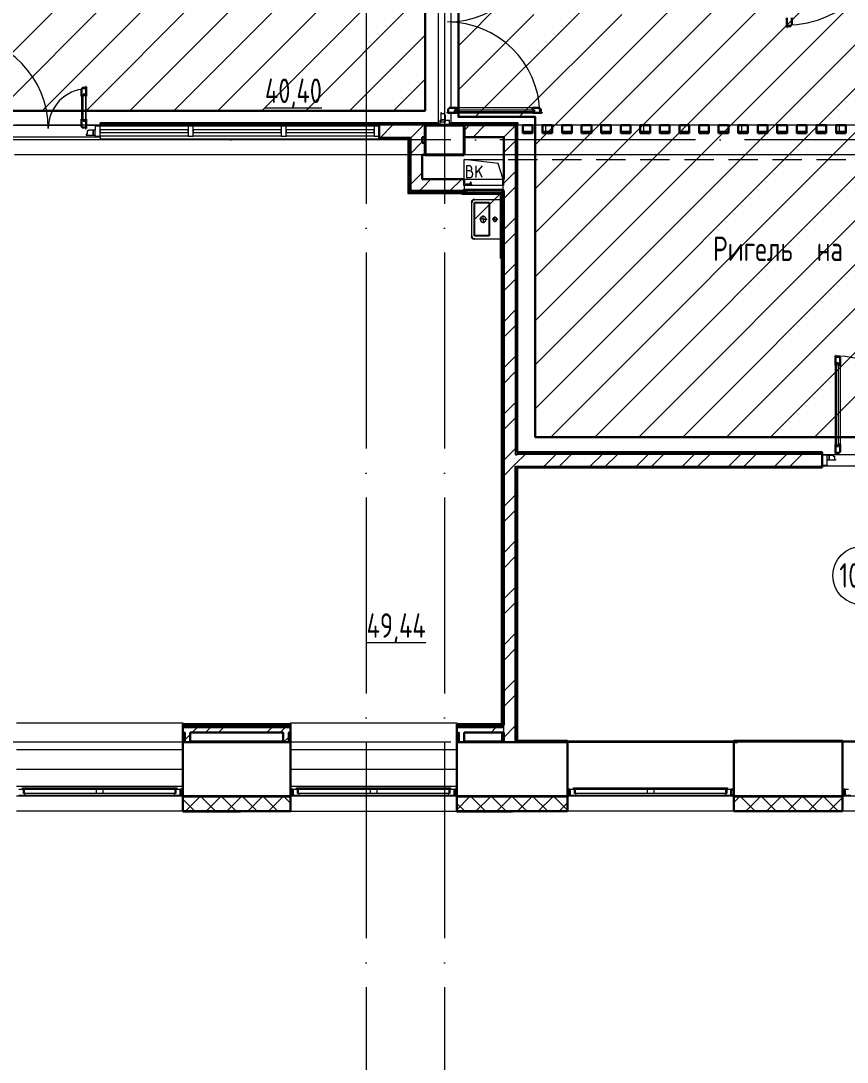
# Model space of a CAD drawing. Header units: millimetres. Extents: x -259809 to 472825, y -397243 to 31861.
# Drawn here: x -44987 to -36542, y -376099 to -365465 of the extents above; entities that cross this region are included whole.
import ezdxf

# ---------------------------------------------------------------- set-up
doc = ezdxf.new("R2010")
doc.units = ezdxf.units.MM
for name, pattern in [('ADSK_Линия сетки', [25, 20, -2.5, 0, -2.5]), ('ADSK_Сверху', [450, 300, -150]), ('ADSK_Штриховая_ш3 п1_5', [4.5, 3, -1.5])]:
    doc.linetypes.add(name, pattern=pattern)
for name, color, linetype, lineweight in [('_ Окна', 252, 'Continuous', 30), ('Аннотация', 252, 'Continuous', 18), ('Витраж', 252, 'Continuous', 9), ('Двери', 252, 'Continuous', 9), ('Линии', 7, 'Continuous', 9), ('лс', 5, 'Continuous', 30), ('Марки помещений', 252, 'Continuous', 20), ('Несущие колонны', 252, 'Continuous', 18), ('Оборудование', 8, 'Continuous', 18), ('Ограждение', 252, 'Continuous', 9), ('Окна', 252, 'Continuous', 9), ('Оси', 252, 'Continuous', 9), ('Панели витража', 252, 'Continuous', 9), ('Перекрытие', 252, 'Continuous', 18), ('Стены внутренние', 252, 'Continuous', 18), ('Стены наружные', 252, 'Continuous', 18), ('Стены штриховка', 7, 'Continuous', 9)]:
    doc.layers.add(name, color=color, linetype=linetype, lineweight=lineweight)
doc.layers.add('Двери открывание', color=7, linetype='Continuous', lineweight=9, true_color=0xc0c0c0)
doc.layers.add('Узлы', color=252, linetype='Continuous')
doc.styles.add('GOST Common_3', font='', dxfattribs={"height": 3.5})
doc.styles.get('GOST Common_3').set_extended_font_data('GOST 2.304 type A')
pattern_1 = [(0, (-32119.8, 94.4), (0, 600), []), (90, (-32119.8, 94.4), (-600, 4e-14), [])]
pattern_2 = [(45, (7e-12, 55557.13), (-224.5064, 224.5064), [])]

# ---------------------------------------------------------------- blocks, each defined once
blk = doc.blocks.new('1 этаж')
at = {"layer": 'Ограждение', "true_color": 0x636466}
h = blk.add_hatch(dxfattribs=at)
h.set_pattern_fill('FP_25', color=251, style=0, pattern_type=2)
h.set_pattern_definition(pattern_1)
h.paths.add_polyline_path([(-40733, -13830), (-40733, -13820), (-44176, -13820), (-44176, -13825), (-40738, -13825), (-40738, -13830)])
h = blk.add_hatch(dxfattribs=at)
h.set_pattern_fill('FP_26', color=251, style=0, pattern_type=2)
h.set_pattern_definition(pattern_1)
h.paths.add_polyline_path([(-40593, -13830), (-40573, -13830), (-40573, -13825), (-39916, -13825), (-39916, -13830), (-39906, -13830), (-39906, -13820), (-40593, -13820)])
h = blk.add_hatch(dxfattribs=at)
h.set_pattern_fill('FP_25', color=251, style=0, pattern_type=2)
h.set_pattern_definition(pattern_1)
h.paths.add_polyline_path([(-39500, -17185), (-36796, -17185), (-36796, -17180), (-39916, -17180), (-39916, -17185), (-39911, -17185)])
at = {"color": 251, "lineweight": 18, "true_color": 0x636466}
for p, q in [((-40109, -14236), (-40456, -14195)), ((-40456, -14395), (-40456, -14195)), ((-40456, -14195), (-40056, -14195)), ((-40056, -14395), (-40109, -14236)), ((-40056, -14195), (-40056, -14395)), ((-40403, -14258), (-40433, -14258)), ((-40433, -14258), (-40433, -14378)), ((-40399, -14311), (-40433, -14311)), ((-40379, -14291), (-40379, -14281)), ((-40369, -14351), (-40369, -14341)), ((-40273, -14258), (-40333, -14330)), ((-40333, -14378), (-40333, -14258)), ((-40273, -14378), (-40309, -14301)), ((-40433, -14378), (-40396, -14378))]:
    blk.add_line(p, q, dxfattribs=at)
for centre, radius, start, end in [((-40403, -14281), 23.3, 0, 90), ((-40399, -14291), 20, 270, 0), ((-40399, -14341), 30, 0, 90), ((-40396, -14351), 26.7, 270, 0)]:
    blk.add_arc(centre, radius, start, end, dxfattribs=at)
at = {"layer": '_ Окна', "color": 251, "lineweight": 18, "true_color": 0x636466}
for p, q in [((-44968, -20627), (-45006, -20627)), ((-44960, -20668), (-44960, -20627)), ((-43402, -20627), (-43402, -20668)), ((-43356, -20627), (-43394, -20627)), ((-43356, -20685), (-43356, -20627)), ((-42168, -20627), (-42206, -20627)), ((-42206, -20627), (-42206, -20685)), ((-42160, -20668), (-42160, -20627)), ((-40602, -20627), (-40602, -20668)), ((-40556, -20627), (-40594, -20627)), ((-40556, -20685), (-40556, -20627)), ((-39338, -20627), (-39376, -20627)), ((-39376, -20627), (-39376, -20685)), ((-39330, -20668), (-39330, -20627)), ((-37772, -20627), (-37772, -20668)), ((-37726, -20627), (-37764, -20627)), ((-37726, -20685), (-37726, -20627)), ((-36528, -20627), (-36566, -20627)), ((-36566, -20627), (-36566, -20685)), ((-45006, -20685), (-44946, -20685)), ((-44948, -20668), (-44960, -20668)), ((-44946, -20685), (-44942, -20668)), ((-43420, -20668), (-43415, -20685)), ((-43415, -20685), (-43356, -20685)), ((-43402, -20668), (-43414, -20668)), ((-42206, -20685), (-42146, -20685)), ((-42148, -20668), (-42160, -20668)), ((-42146, -20685), (-42142, -20668)), ((-40620, -20668), (-40615, -20685)), ((-40615, -20685), (-40556, -20685)), ((-40602, -20668), (-40614, -20668)), ((-39376, -20685), (-39316, -20685)), ((-39318, -20668), (-39330, -20668)), ((-39316, -20685), (-39312, -20668)), ((-37790, -20668), (-37785, -20685)), ((-37785, -20685), (-37726, -20685)), ((-37772, -20668), (-37784, -20668)), ((-36566, -20685), (-36506, -20685))]:
    blk.add_line(p, q, dxfattribs=at)
at = {"layer": '_ Окна', "color": 251, "true_color": 0x636466}
for p, q in [((-43331, -20627), (-43356, -20627)), ((-43356, -20627), (-43356, -20685)), ((-42206, -20627), (-42231, -20627)), ((-42206, -20685), (-42206, -20627)), ((-40531, -20627), (-40556, -20627)), ((-40556, -20627), (-40556, -20685)), ((-39376, -20627), (-39401, -20627)), ((-39376, -20685), (-39376, -20627)), ((-37701, -20627), (-37726, -20627)), ((-37726, -20627), (-37726, -20685)), ((-36566, -20627), (-36591, -20627)), ((-36566, -20685), (-36566, -20627)), ((-43356, -20685), (-43331, -20685)), ((-42231, -20685), (-42206, -20685)), ((-40556, -20685), (-40531, -20685)), ((-39401, -20685), (-39376, -20685)), ((-37726, -20685), (-37701, -20685)), ((-36591, -20685), (-36566, -20685))]:
    blk.add_line(p, q, dxfattribs=at)
at = {"layer": 'Витраж', "color": 251, "lineweight": 18, "true_color": 0x636466, "extrusion": (0, 0, -1)}
for p, q in [((-40706, -13795), (-40706, -13845)), ((-40696, -13795), (-40706, -13795)), ((-40606, -13795), (-40646, -13795)), ((-40606, -13845), (-40606, -13795)), ((-44176, -13855), (-44226, -13855)), ((-44226, -13855), (-44226, -13895)), ((-44176, -13955), (-44176, -13855)), ((-43226, -13855), (-43276, -13855)), ((-43276, -13855), (-43276, -13955)), ((-43226, -13955), (-43226, -13855)), ((-42276, -13855), (-42326, -13855)), ((-42326, -13855), (-42326, -13955)), ((-42276, -13955), (-42276, -13855)), ((-41326, -13855), (-41376, -13855)), ((-41376, -13855), (-41376, -13955)), ((-41326, -13955), (-41326, -13855)), ((-40706, -13845), (-40606, -13845)), ((-44226, -13945), (-44226, -13955)), ((-44226, -13955), (-44176, -13955)), ((-43276, -13955), (-43226, -13955)), ((-42326, -13955), (-42276, -13955)), ((-41376, -13955), (-41326, -13955)), ((-36746, -17215), (-36796, -17215)), ((-36796, -17215), (-36796, -17315)), ((-36796, -17315), (-36746, -17315)), ((-36746, -17315), (-36746, -17265))]:
    blk.add_line(p, q, dxfattribs=at)
at = {"layer": 'Витраж', "color": 251, "true_color": 0x636466}
for p, q in [((-43276, -13855), (-44176, -13855)), ((-42326, -13855), (-43226, -13855)), ((-41376, -13855), (-42276, -13855)), ((-43276, -13955), (-44176, -13955)), ((-42326, -13955), (-43226, -13955)), ((-41376, -13955), (-42276, -13955))]:
    blk.add_line(p, q, dxfattribs=at)
at = {"layer": 'Двери', "color": 251, "lineweight": 30, "true_color": 0x636466}
for p, q in [((-37159, -12748), (-37159, -12842)), ((-37109, -12824), (-37109, -12748)), ((-37159, -12842), (-37151, -12842)), ((-37151, -12842), (-37151, -12833)), ((-37151, -12833), (-37117, -12833)), ((-37117, -12833), (-37117, -12824)), ((-37117, -12824), (-37109, -12824)), ((-44360, -13471), (-44368, -13471)), ((-44368, -13471), (-44368, -13547)), ((-44326, -13462), (-44360, -13462)), ((-44360, -13462), (-44360, -13471)), ((-44318, -13453), (-44326, -13453)), ((-44326, -13453), (-44326, -13462)), ((-44318, -13547), (-44318, -13453)), ((-44368, -13547), (-44348, -13547)), ((-44348, -13547), (-44348, -13529)), ((-44348, -13529), (-44327, -13529)), ((-44327, -13529), (-44327, -13547)), ((-44327, -13547), (-44318, -13547)), ((-40619, -13710), (-40628, -13710)), ((-40628, -13710), (-40628, -13718)), ((-40619, -13676), (-40619, -13710)), ((-40610, -13676), (-40619, -13676)), ((-40534, -13668), (-40610, -13668)), ((-40610, -13668), (-40610, -13676)), ((-40534, -13688), (-40552, -13688)), ((-40552, -13688), (-40552, -13709)), ((-40552, -13709), (-40534, -13709)), ((-40534, -13668), (-40534, -13688)), ((-40534, -13709), (-40534, -13718)), ((-39682, -13668), (-39758, -13668)), ((-39758, -13668), (-39758, -13688)), ((-39758, -13688), (-39740, -13688)), ((-39758, -13709), (-39758, -13718)), ((-39740, -13709), (-39758, -13709)), ((-39740, -13688), (-39740, -13709)), ((-39682, -13676), (-39682, -13668)), ((-39673, -13676), (-39682, -13676)), ((-39673, -13710), (-39673, -13676)), ((-39664, -13710), (-39673, -13710)), ((-39664, -13718), (-39664, -13710)), ((-44368, -13783), (-44368, -13859)), ((-44368, -13783), (-44348, -13783)), ((-44348, -13783), (-44348, -13801)), ((-44348, -13801), (-44327, -13801)), ((-44327, -13783), (-44318, -13783)), ((-44327, -13801), (-44327, -13783)), ((-44318, -13877), (-44318, -13783)), ((-40628, -13718), (-40534, -13718)), ((-39758, -13718), (-39664, -13718)), ((-44368, -13859), (-44360, -13859)), ((-44360, -13859), (-44360, -13868)), ((-44360, -13868), (-44326, -13868)), ((-44326, -13868), (-44326, -13877)), ((-44326, -13877), (-44318, -13877)), ((-36662, -16199), (-36654, -16199)), ((-36662, -16293), (-36662, -16199)), ((-36654, -16199), (-36654, -16208)), ((-36654, -16208), (-36620, -16208)), ((-36620, -16208), (-36620, -16217)), ((-36620, -16217), (-36612, -16217)), ((-36612, -16217), (-36612, -16293)), ((-36653, -16293), (-36662, -16293)), ((-36653, -16275), (-36653, -16293)), ((-36629, -16275), (-36653, -16275)), ((-36629, -16293), (-36629, -16275)), ((-36612, -16293), (-36629, -16293)), ((-36662, -17197), (-36662, -17103)), ((-36653, -17103), (-36662, -17103)), ((-36653, -17121), (-36653, -17103)), ((-36629, -17103), (-36629, -17121)), ((-36612, -17103), (-36629, -17103)), ((-36612, -17103), (-36612, -17179)), ((-36654, -17197), (-36662, -17197)), ((-36654, -17188), (-36654, -17197)), ((-36620, -17188), (-36654, -17188)), ((-36629, -17121), (-36653, -17121)), ((-36620, -17179), (-36620, -17188)), ((-36612, -17179), (-36620, -17179))]:
    blk.add_line(p, q, dxfattribs=at)
at = {"layer": 'Двери', "color": 251, "true_color": 0x636466}
for p, q in [((-44368, -13547), (-44368, -13783)), ((-44348, -13801), (-44348, -13529)), ((-44348, -13529), (-44327, -13529)), ((-44327, -13529), (-44327, -13801)), ((-44318, -13783), (-44318, -13547)), ((-40552, -13688), (-39740, -13688)), ((-40552, -13709), (-40552, -13688)), ((-39740, -13709), (-40552, -13709)), ((-39758, -13668), (-40534, -13668)), ((-39740, -13688), (-39740, -13709)), ((-44327, -13801), (-44348, -13801)), ((-40688, -13718), (-40696, -13718)), ((-40696, -13718), (-40696, -13790)), ((-40646, -13790), (-40696, -13790)), ((-40696, -13790), (-40696, -13810)), ((-40696, -13790), (-40646, -13790)), ((-40696, -13810), (-40646, -13810)), ((-40688, -13727), (-40688, -13718)), ((-40654, -13727), (-40688, -13727)), ((-40654, -13741), (-40654, -13727)), ((-40646, -13741), (-40654, -13741)), ((-40646, -13790), (-40646, -13741)), ((-40646, -13810), (-40646, -13790)), ((-40534, -13718), (-39758, -13718)), ((-44295, -13903), (-44309, -13903)), ((-44309, -13903), (-44309, -13937)), ((-44295, -13895), (-44295, -13903)), ((-44246, -13895), (-44295, -13895)), ((-44226, -13895), (-44246, -13895)), ((-44246, -13895), (-44246, -13945)), ((-44246, -13945), (-44246, -13895)), ((-44226, -13945), (-44226, -13895)), ((-44309, -13937), (-44318, -13937)), ((-44318, -13937), (-44318, -13945)), ((-44318, -13945), (-44246, -13945)), ((-44246, -13945), (-44226, -13945)), ((-36662, -17103), (-36662, -16293)), ((-36653, -16275), (-36653, -17121)), ((-36629, -16275), (-36653, -16275)), ((-36629, -17121), (-36629, -16275)), ((-36612, -16293), (-36612, -17103)), ((-36746, -17215), (-36726, -17215)), ((-36746, -17265), (-36746, -17215)), ((-36726, -17215), (-36726, -17265)), ((-36726, -17215), (-36685, -17215)), ((-36726, -17265), (-36726, -17215)), ((-36685, -17215), (-36685, -17223)), ((-36685, -17223), (-36671, -17223)), ((-36671, -17223), (-36671, -17257)), ((-36653, -17121), (-36629, -17121)), ((-36726, -17265), (-36746, -17265)), ((-36662, -17265), (-36726, -17265)), ((-36671, -17257), (-36662, -17257)), ((-36662, -17257), (-36662, -17265))]:
    blk.add_line(p, q, dxfattribs=at)
at = {"layer": 'Двери открывание', "color": 251, "true_color": 0x636466}
for centre, radius, start, end in [((-37177, -11758), 1066, 270.9675, 0), ((-40628, -11844), 946, 270, 358.9097), ((-40628, -13736), 946, 1.0903, 90), ((-45652, -13877), 946, 0, 88.9097), ((-44300, -13877), 406, 92.541, 180), ((-36680, -17197), 998, 0, 88.9666)]:
    blk.add_arc(centre, radius, start, end, dxfattribs=at)
at = {"layer": 'Линии', "color": 251, "linetype": 'ADSK_Сверху', "ltscale": 100, "true_color": 0x636466}
for p, q in [((-15051, -13845), (-48261, -13845)), ((-15051, -14145), (-48261, -14145))]:
    blk.add_line(p, q, dxfattribs=at)
at = {"layer": 'Линии', "color": 251, "linetype": 'ADSK_Штриховая_ш3 п1_5', "ltscale": 100, "true_color": 0x636466}
blk.add_line((-40456, -14195), (-27896, -14195), dxfattribs=at)
at = {"layer": 'Марки помещений', "color": 251, "true_color": 0x636466}
blk.add_circle((-36387, -18443), 300, dxfattribs=at)
at = {"layer": 'Несущие колонны', "color": 251, "lineweight": 40, "true_color": 0x636466}
for p, q in [((-40856, -13845), (-40456, -13845)), ((-40856, -14145), (-40856, -13845)), ((-40456, -13845), (-40856, -13845)), ((-40456, -13845), (-40456, -14145)), ((-40856, -13965), (-40856, -14145)), ((-40456, -14145), (-40456, -13965)), ((-40456, -14145), (-40856, -14145)), ((-40856, -14145), (-40456, -14145))]:
    blk.add_line(p, q, dxfattribs=at)
at = {"layer": 'Несущие колонны', "color": 251, "true_color": 0x636466}
for p, q in [((-40856, -13845), (-40856, -13965)), ((-40456, -13965), (-40456, -13845))]:
    blk.add_line(p, q, dxfattribs=at)
at = {"layer": 'Оборудование', "color": 251, "true_color": 0x636466}
for p, q in [((-40456, -14460), (-40456, -14497)), ((-40056, -14460), (-40456, -14460)), ((-40440, -14445), (-40440, -14450)), ((-40394, -14445), (-40440, -14445)), ((-40440, -14450), (-40394, -14450)), ((-40399, -14444), (-40399, -14460)), ((-40380, -14444), (-40399, -14444)), ((-40395, -14442), (-40397, -14444)), ((-40395, -14425), (-40395, -14442)), ((-40383, -14425), (-40395, -14425)), ((-40383, -14442), (-40395, -14442)), ((-40376, -14445), (-40384, -14445)), ((-40384, -14450), (-40376, -14450)), ((-40383, -14442), (-40383, -14425)), ((-40381, -14444), (-40383, -14442)), ((-40380, -14460), (-40380, -14444)), ((-40376, -14450), (-40376, -14445)), ((-40056, -14497), (-40056, -14460)), ((-40455, -14498), (-40057, -14498)), ((-40449, -14498), (-40449, -14507)), ((-40448, -14508), (-40064, -14508)), ((-40437, -14510), (-40437, -14515)), ((-40437, -14515), (-40075, -14515)), ((-40428, -14515), (-40428, -14517)), ((-40428, -14517), (-40424, -14517)), ((-40363, -14517), (-40424, -14517)), ((-40363, -14517), (-40359, -14517)), ((-40359, -14517), (-40359, -14515)), ((-40056, -14515), (-40339, -14798)), ((-40075, -14515), (-40075, -14510)), ((-40063, -14507), (-40063, -14498))]:
    blk.add_line(p, q, dxfattribs=at)
for points, knots in [([(-40456, -14497), (-40456, -14497), (-40456, -14497), (-40456, -14497), (-40456, -14497), (-40455, -14497), (-40455, -14498), (-40455, -14498), (-40455, -14498), (-40455, -14498)], [0, 0, 0, 0, 0.166667, 0.333333, 0.458333, 0.583333, 0.708333, 0.833333, 1, 1, 1, 1]), ([(-40449, -14507), (-40449, -14507), (-40449, -14508), (-40449, -14508), (-40449, -14508), (-40448, -14508), (-40448, -14508), (-40448, -14508), (-40448, -14508), (-40448, -14508), (-40448, -14508)], [0, 0, 0, 0, 0.166667, 0.333333, 0.458333, 0.583333, 0.666667, 0.75, 0.833333, 1, 1, 1, 1]), ([(-40438, -14508), (-40438, -14508), (-40438, -14508), (-40438, -14508), (-40438, -14509), (-40437, -14509), (-40437, -14509), (-40437, -14509), (-40437, -14509), (-40437, -14509), (-40437, -14510), (-40437, -14510), (-40437, -14510)], [0, 0, 0, 0, 0.166667, 0.25, 0.333333, 0.416667, 0.5, 0.583333, 0.666667, 0.75, 0.833333, 1, 1, 1, 1]), ([(-40075, -14510), (-40075, -14510), (-40075, -14510), (-40075, -14509), (-40075, -14509), (-40074, -14509), (-40074, -14509), (-40074, -14509), (-40074, -14509), (-40074, -14508), (-40074, -14508), (-40073, -14508), (-40073, -14508)], [-1, -1, -1, -1, -0.833333, -0.75, -0.666667, -0.583333, -0.5, -0.416667, -0.333333, -0.25, -0.166667, 0, 0, 0, 0]), ([(-40064, -14508), (-40064, -14508), (-40064, -14508), (-40063, -14508), (-40063, -14508), (-40063, -14508), (-40063, -14508), (-40063, -14508), (-40063, -14508), (-40063, -14507), (-40063, -14507)], [-1, -1, -1, -1, -0.833333, -0.75, -0.666667, -0.583333, -0.458333, -0.333333, -0.166667, 0, 0, 0, 0]), ([(-40057, -14498), (-40057, -14498), (-40057, -14498), (-40056, -14498), (-40056, -14497), (-40056, -14497), (-40056, -14497), (-40056, -14497), (-40056, -14497), (-40056, -14497)], [-1, -1, -1, -1, -0.833333, -0.75, -0.583333, -0.458333, -0.333333, -0.166667, 0, 0, 0, 0])]:
    blk.add_open_spline(points, degree=3, knots=knots, dxfattribs=at)
at = {"layer": 'Ограждение', "color": 251, "true_color": 0x636466}
for p, q in [((-44176, -13825), (-44176, -13820)), ((-40733, -13820), (-44176, -13820)), ((-40733, -13820), (-40733, -13830)), ((-40593, -13830), (-40593, -13820)), ((-39906, -13820), (-40593, -13820)), ((-39906, -13820), (-39906, -13830)), ((-39916, -13830), (-39906, -13830)), ((-44176, -13990), (-44176, -13985)), ((-44176, -13990), (-41031, -13990)), ((-41031, -13990), (-41026, -13985)), ((-41031, -13990), (-41031, -14540)), ((-41031, -14540), (-41026, -14535)), ((-41031, -14540), (-40481, -14540)), ((-40076, -15480), (-40071, -15480)), ((-40076, -15480), (-40076, -19960)), ((-36796, -17180), (-39916, -17180)), ((-36796, -17180), (-36796, -17185)), ((-39916, -17615), (-39906, -17625)), ((-39906, -20130), (-39906, -17625)), ((-45031, -19945), (-43331, -19945)), ((-43331, -19945), (-43331, -19960)), ((-42231, -19960), (-42231, -19945)), ((-42231, -19945), (-40531, -19945)), ((-40531, -19945), (-40531, -19960)), ((-40076, -20045), (-40076, -20130)), ((-40066, -20130), (-40066, -20045)), ((-45031, -20220), (-43331, -20220)), ((-42231, -20220), (-40531, -20220)), ((-45031, -20420), (-43331, -20420)), ((-42231, -20420), (-40531, -20420)), ((-45031, -20595), (-43331, -20595)), ((-42231, -20595), (-40531, -20595))]:
    blk.add_line(p, q, dxfattribs=at)
at = {"layer": 'Окна', "color": 251, "true_color": 0x636466}
for p, q in [((-44968, -20610), (-44196, -20610)), ((-44968, -20627), (-44968, -20610)), ((-44196, -20627), (-44968, -20627)), ((-44948, -20668), (-44948, -20627)), ((-44216, -20627), (-44216, -20668)), ((-44196, -20610), (-44166, -20610)), ((-44196, -20610), (-44196, -20627)), ((-44166, -20627), (-44196, -20627)), ((-44166, -20610), (-43394, -20610)), ((-44166, -20627), (-44166, -20610)), ((-43394, -20627), (-44166, -20627)), ((-44146, -20668), (-44146, -20627)), ((-43414, -20627), (-43414, -20668)), ((-43394, -20610), (-43394, -20627)), ((-42168, -20610), (-41396, -20610)), ((-42168, -20627), (-42168, -20610)), ((-41396, -20627), (-42168, -20627)), ((-42148, -20668), (-42148, -20627)), ((-41416, -20627), (-41416, -20668)), ((-41396, -20610), (-41366, -20610)), ((-41396, -20610), (-41396, -20627)), ((-41366, -20627), (-41396, -20627)), ((-41366, -20610), (-40594, -20610)), ((-41366, -20627), (-41366, -20610)), ((-40594, -20627), (-41366, -20627)), ((-41346, -20668), (-41346, -20627)), ((-40614, -20627), (-40614, -20668)), ((-40594, -20610), (-40594, -20627)), ((-39338, -20610), (-38566, -20610)), ((-39338, -20627), (-39338, -20610)), ((-38566, -20627), (-39338, -20627)), ((-39318, -20668), (-39318, -20627)), ((-38586, -20627), (-38586, -20668)), ((-38566, -20610), (-38536, -20610)), ((-38566, -20610), (-38566, -20627)), ((-38536, -20627), (-38566, -20627)), ((-38536, -20610), (-37764, -20610)), ((-38536, -20627), (-38536, -20610)), ((-37764, -20627), (-38536, -20627)), ((-38516, -20668), (-38516, -20627)), ((-37784, -20627), (-37784, -20668)), ((-37764, -20610), (-37764, -20627)), ((-44216, -20668), (-44948, -20668)), ((-44946, -20685), (-43415, -20685)), ((-44146, -20668), (-44216, -20668)), ((-43414, -20668), (-44146, -20668)), ((-41416, -20668), (-42148, -20668)), ((-42146, -20685), (-40615, -20685)), ((-41346, -20668), (-41416, -20668)), ((-40614, -20668), (-41346, -20668)), ((-38586, -20668), (-39318, -20668)), ((-39316, -20685), (-37785, -20685)), ((-38516, -20668), (-38586, -20668)), ((-37784, -20668), (-38516, -20668))]:
    blk.add_line(p, q, dxfattribs=at)
at = {"layer": 'Оси', "color": 251, "linetype": 'ADSK_Линия сетки', "ltscale": 100, "true_color": 0x636466}
for p, q in [((-41456, -2645), (-41456, -33771)), ((-40656, -2645), (-40656, -33771)), ((4411, -13995), (-72528, -13995)), ((4411, -20145), (-72528, -20145))]:
    blk.add_line(p, q, dxfattribs=at)
at = {"layer": 'Панели витража', "color": 251, "lineweight": 18, "true_color": 0x636466}
for p, q in [((-43276, -13893), (-44176, -13893)), ((-44176, -13893), (-44176, -13918)), ((-44176, -13918), (-43276, -13918)), ((-43276, -13918), (-43276, -13893)), ((-42326, -13893), (-43226, -13893)), ((-43226, -13893), (-43226, -13918)), ((-43226, -13918), (-42326, -13918)), ((-42326, -13918), (-42326, -13893)), ((-41376, -13893), (-42276, -13893)), ((-42276, -13893), (-42276, -13918)), ((-42276, -13918), (-41376, -13918)), ((-41376, -13918), (-41376, -13893))]:
    blk.add_line(p, q, dxfattribs=at)
at = {"layer": 'Перекрытие', "color": 251, "ltscale": 100, "true_color": 0x636466}
for p, q in [((-40718, -13845), (-40718, -11765)), ((-45584, -13845), (-44368, -13845)), ((-44318, -13845), (-44176, -13845)), ((-39856, -13845), (-39916, -13845)), ((-39656, -13845), (-39756, -13845)), ((-39456, -13845), (-39556, -13845)), ((-39256, -13845), (-39356, -13845)), ((-39056, -13845), (-39156, -13845)), ((-38856, -13845), (-38956, -13845)), ((-38656, -13845), (-38756, -13845)), ((-38456, -13845), (-38556, -13845)), ((-38256, -13845), (-38356, -13845)), ((-38056, -13845), (-38156, -13845)), ((-37856, -13845), (-37956, -13845)), ((-37656, -13845), (-37756, -13845)), ((-37456, -13845), (-37556, -13845)), ((-37256, -13845), (-37356, -13845)), ((-37056, -13845), (-37156, -13845)), ((-36856, -13845), (-36956, -13845)), ((-36656, -13845), (-36756, -13845)), ((-36456, -13845), (-36556, -13845)), ((-40456, -14395), (-40456, -14195)), ((-40456, -14195), (-40056, -14195)), ((-40056, -14195), (-40056, -14395))]:
    blk.add_line(p, q, dxfattribs=at)
at = {"layer": 'Стены внутренние', "color": 251, "lineweight": 30, "true_color": 0x636466}
for p, q in [((-39756, -13845), (-39856, -13845)), ((-39856, -13845), (-39856, -13925)), ((-39856, -13925), (-39756, -13925)), ((-39756, -13925), (-39756, -13845)), ((-39556, -13845), (-39656, -13845)), ((-39656, -13845), (-39656, -13925)), ((-39656, -13925), (-39556, -13925)), ((-39556, -13925), (-39556, -13845)), ((-39356, -13845), (-39456, -13845)), ((-39456, -13845), (-39456, -13925)), ((-39456, -13925), (-39356, -13925)), ((-39356, -13925), (-39356, -13845)), ((-39156, -13845), (-39256, -13845)), ((-39256, -13845), (-39256, -13925)), ((-39256, -13925), (-39156, -13925)), ((-39156, -13925), (-39156, -13845)), ((-38956, -13845), (-39056, -13845)), ((-39056, -13845), (-39056, -13925)), ((-39056, -13925), (-38956, -13925)), ((-38956, -13925), (-38956, -13845)), ((-38756, -13845), (-38856, -13845)), ((-38856, -13845), (-38856, -13925)), ((-38856, -13925), (-38756, -13925)), ((-38756, -13925), (-38756, -13845)), ((-38556, -13845), (-38656, -13845)), ((-38656, -13845), (-38656, -13925)), ((-38656, -13925), (-38556, -13925)), ((-38556, -13925), (-38556, -13845)), ((-38356, -13845), (-38456, -13845)), ((-38456, -13845), (-38456, -13925)), ((-38456, -13925), (-38356, -13925)), ((-38356, -13925), (-38356, -13845)), ((-38156, -13845), (-38256, -13845)), ((-38256, -13845), (-38256, -13925)), ((-38256, -13925), (-38156, -13925)), ((-38156, -13925), (-38156, -13845)), ((-37956, -13845), (-38056, -13845)), ((-38056, -13845), (-38056, -13925)), ((-38056, -13925), (-37956, -13925)), ((-37956, -13925), (-37956, -13845)), ((-37756, -13845), (-37856, -13845)), ((-37856, -13845), (-37856, -13925)), ((-37856, -13925), (-37756, -13925)), ((-37756, -13925), (-37756, -13845)), ((-37556, -13845), (-37656, -13845)), ((-37656, -13845), (-37656, -13925)), ((-37656, -13925), (-37556, -13925)), ((-37556, -13925), (-37556, -13845)), ((-37356, -13845), (-37456, -13845)), ((-37456, -13845), (-37456, -13925)), ((-37456, -13925), (-37356, -13925)), ((-37356, -13925), (-37356, -13845)), ((-37156, -13845), (-37256, -13845)), ((-37256, -13845), (-37256, -13925)), ((-37256, -13925), (-37156, -13925)), ((-37156, -13925), (-37156, -13845)), ((-36956, -13845), (-37056, -13845)), ((-37056, -13845), (-37056, -13925)), ((-37056, -13925), (-36956, -13925)), ((-36956, -13925), (-36956, -13845)), ((-36756, -13845), (-36856, -13845)), ((-36856, -13845), (-36856, -13925)), ((-36856, -13925), (-36756, -13925)), ((-36756, -13925), (-36756, -13845)), ((-36556, -13845), (-36656, -13845)), ((-36656, -13845), (-36656, -13925)), ((-36656, -13925), (-36556, -13925)), ((-36556, -13925), (-36556, -13845)), ((-43331, -20145), (-43331, -20695)), ((-42306, -20145), (-43256, -20145)), ((-42231, -20695), (-42231, -20145)), ((-40531, -20145), (-40531, -20695)), ((-40051, -20145), (-40456, -20145)), ((-39401, -20695), (-39401, -20145)), ((-37663, -20145), (-37701, -20145)), ((-37701, -20145), (-37701, -20695)), ((-36591, -20695), (-36591, -20145)), ((-43331, -20695), (-42231, -20695)), ((-43331, -20705), (-43331, -20847)), ((-42231, -20847), (-42231, -20705)), ((-40531, -20695), (-39401, -20695)), ((-40531, -20705), (-40531, -20847)), ((-39401, -20847), (-39401, -20705)), ((-37701, -20695), (-36591, -20695)), ((-37701, -20705), (-37701, -20847)), ((-36591, -20847), (-36591, -20705)), ((-43331, -20847), (-42231, -20847)), ((-40531, -20847), (-39401, -20847)), ((-37701, -20847), (-36591, -20847))]:
    blk.add_line(p, q, dxfattribs=at)
at = {"layer": 'Стены внутренние', "color": 251, "linetype": 'Continuous', "lineweight": 9, "true_color": 0x636466}
for p, q in [((-39856, -13906), (-39756, -13906)), ((-39656, -13906), (-39556, -13906)), ((-39620, -13925), (-39620, -13845)), ((-39456, -13906), (-39356, -13906)), ((-39256, -13906), (-39156, -13906)), ((-39056, -13906), (-38956, -13906)), ((-38856, -13906), (-38756, -13906)), ((-38656, -13906), (-38556, -13906)), ((-38620, -13925), (-38620, -13845)), ((-38456, -13906), (-38356, -13906)), ((-38256, -13906), (-38156, -13906)), ((-38056, -13906), (-37956, -13906)), ((-37856, -13906), (-37756, -13906)), ((-37656, -13906), (-37556, -13906)), ((-37620, -13925), (-37620, -13845)), ((-37456, -13906), (-37356, -13906)), ((-37256, -13906), (-37156, -13906)), ((-37056, -13906), (-36956, -13906)), ((-36856, -13906), (-36756, -13906)), ((-36656, -13906), (-36556, -13906)), ((-36620, -13925), (-36620, -13845)), ((-43212, -20845), (-43331, -20727)), ((-43301, -20845), (-43161, -20705)), ((-43000, -20845), (-43140, -20705)), ((-43089, -20845), (-42949, -20705)), ((-42788, -20845), (-42928, -20705)), ((-42877, -20845), (-42737, -20705)), ((-42576, -20845), (-42716, -20705)), ((-42665, -20845), (-42525, -20705)), ((-42364, -20845), (-42504, -20705)), ((-42453, -20845), (-42313, -20705)), ((-42231, -20766), (-42291, -20705)), ((-40529, -20830), (-40404, -20705)), ((-40242, -20845), (-40382, -20705)), ((-40332, -20845), (-40192, -20705)), ((-40030, -20845), (-40170, -20705)), ((-40120, -20845), (-39980, -20705)), ((-39818, -20845), (-39958, -20705)), ((-39907, -20845), (-39767, -20705)), ((-39606, -20845), (-39746, -20705)), ((-39695, -20845), (-39555, -20705)), ((-39403, -20836), (-39534, -20705)), ((-37701, -20760), (-37646, -20705)), ((-37484, -20845), (-37624, -20705)), ((-37574, -20845), (-37434, -20705)), ((-37272, -20845), (-37412, -20705)), ((-37362, -20845), (-37222, -20705)), ((-37060, -20845), (-37200, -20705)), ((-37150, -20845), (-37010, -20705)), ((-36848, -20845), (-36988, -20705)), ((-36938, -20845), (-36798, -20705)), ((-36636, -20845), (-36776, -20705)), ((-36725, -20845), (-36593, -20713)), ((-42241, -20845), (-42233, -20837)), ((-40454, -20845), (-40531, -20769)), ((-40531, -20835), (-40529, -20835)), ((-39483, -20845), (-39401, -20763)), ((-37697, -20845), (-37701, -20841)), ((-43214, -20845), (-43215, -20847)), ((-42372, -20847), (-42374, -20845)), ((-40495, -20847), (-40496, -20845)), ((-39909, -20847), (-39910, -20845)), ((-37093, -20847), (-37094, -20845))]:
    blk.add_line(p, q, dxfattribs=at)
at = {"layer": 'Стены внутренние', "color": 251, "true_color": 0x636466}
for p, q in [((-39401, -20145), (-37701, -20145)), ((-36591, -20145), (-37663, -20145)), ((-43331, -20695), (-45031, -20695)), ((-40531, -20695), (-42231, -20695)), ((-37701, -20695), (-39401, -20695)), ((-34891, -20695), (-36591, -20695)), ((-43331, -20847), (-45031, -20847)), ((-37701, -20847), (-39401, -20847)), ((-34891, -20847), (-36591, -20847))]:
    blk.add_line(p, q, dxfattribs=at)
at = {"layer": 'Стены наружные', "color": 251, "true_color": 0x636466}
for p, q in [((-40593, -11912), (-40593, -13668)), ((-40593, -13718), (-40593, -13820)), ((-45584, -13845), (-44368, -13845)), ((-44318, -13845), (-44176, -13845)), ((-44176, -13825), (-44176, -13855)), ((-44176, -13825), (-41326, -13825)), ((-40856, -13965), (-40856, -13845)), ((-40456, -13845), (-40456, -13965)), ((-44176, -13965), (-45776, -13965)), ((-44176, -13955), (-44176, -13985)), ((-41326, -13985), (-44176, -13985)), ((-40456, -14395), (-40056, -14395)), ((-36796, -17205), (-35566, -17205)), ((-35566, -17325), (-36796, -17325)), ((-43256, -20130), (-42306, -20130)), ((-40456, -20130), (-40058, -20130)), ((-40058, -20145), (-40058, -20130)), ((-39401, -20130), (-37701, -20130)), ((-36591, -20130), (-34891, -20130)), ((-40531, -20852), (-42741, -20852)), ((-42231, -20847), (-40531, -20847)), ((-42231, -20847), (-42231, -20852)), ((-39952, -20852), (-39966, -20852)), ((-39952, -20852), (-39952, -20847))]:
    blk.add_line(p, q, dxfattribs=at)
at = {"layer": 'Стены наружные', "color": 251, "lineweight": 30, "true_color": 0x636466}
for p, q in [((-41326, -13825), (-41326, -13985)), ((-40738, -13825), (-41326, -13825)), ((-40856, -13845), (-40733, -13845)), ((-40738, -13830), (-40738, -13825)), ((-40733, -13830), (-40738, -13830)), ((-40733, -13845), (-40733, -13830)), ((-40573, -13830), (-40593, -13830)), ((-40593, -13830), (-40593, -13845)), ((-40593, -13845), (-39931, -13845)), ((-39916, -13825), (-40573, -13825)), ((-40573, -13825), (-40573, -13830)), ((-39916, -17185), (-39916, -13825)), ((-41326, -13985), (-41026, -13985)), ((-41026, -13980), (-41021, -13980)), ((-41026, -13985), (-41026, -14535)), ((-41021, -13980), (-41021, -14530)), ((-41006, -13965), (-41006, -14515)), ((-40886, -13965), (-40856, -13965)), ((-40886, -14025), (-40886, -13965)), ((-40856, -14025), (-40886, -14025)), ((-40856, -14145), (-40856, -14025)), ((-40456, -13965), (-40051, -13965)), ((-40051, -13965), (-40051, -14395)), ((-40886, -14145), (-40856, -14145)), ((-40886, -14395), (-40886, -14145)), ((-40456, -14395), (-40886, -14395)), ((-40456, -14460), (-40456, -14395)), ((-40051, -14395), (-40056, -14395)), ((-40056, -14395), (-40056, -14460)), ((-41026, -14535), (-40481, -14535)), ((-41021, -14530), (-40481, -14530)), ((-40437, -14515), (-41006, -14515)), ((-40481, -14535), (-40481, -14545)), ((-40481, -14545), (-40081, -14545)), ((-40456, -14515), (-40456, -14497)), ((-40081, -14545), (-40081, -15205)), ((-40051, -14515), (-40075, -14515)), ((-40056, -14497), (-40056, -14515)), ((-40051, -14515), (-40051, -19970)), ((-40081, -15205), (-40071, -15205)), ((-40071, -15205), (-40071, -19960)), ((-40066, -15205), (-40066, -19965)), ((-39916, -17205), (-39931, -17205)), ((-36796, -17185), (-39916, -17185)), ((-36796, -17340), (-36796, -17185)), ((-39931, -20145), (-39931, -17325)), ((-39916, -17340), (-36796, -17340)), ((-39916, -20130), (-39916, -17340)), ((-43331, -19960), (-43331, -20145)), ((-42231, -19960), (-43331, -19960)), ((-42231, -20145), (-42231, -19960)), ((-40531, -19960), (-40531, -20145)), ((-40071, -19960), (-40531, -19960)), ((-43256, -20045), (-42306, -20045)), ((-43256, -20145), (-43256, -20045)), ((-42306, -20045), (-42306, -20145)), ((-40456, -20045), (-40051, -20045)), ((-40456, -20145), (-40456, -20045)), ((-40051, -20045), (-40051, -20145)), ((-43331, -20145), (-43256, -20145)), ((-42306, -20145), (-42231, -20145)), ((-40531, -20145), (-40456, -20145)), ((-40051, -20145), (-39401, -20145)), ((-39401, -20130), (-39916, -20130)), ((-39401, -20145), (-39401, -20130)), ((-36591, -20130), (-37701, -20130)), ((-37701, -20130), (-37701, -20145)), ((-36591, -20145), (-36591, -20130)), ((-42231, -20695), (-43331, -20695)), ((-43331, -20695), (-43331, -20705)), ((-42231, -20705), (-42231, -20695)), ((-39401, -20695), (-40531, -20695)), ((-40531, -20695), (-40531, -20705)), ((-39401, -20705), (-39401, -20695)), ((-36591, -20695), (-37701, -20695)), ((-37701, -20695), (-37701, -20705)), ((-36591, -20705), (-36591, -20695)), ((-43331, -20847), (-43331, -20852)), ((-43331, -20852), (-42741, -20852)), ((-42741, -20852), (-42741, -20847)), ((-40531, -20847), (-40531, -20852)), ((-40531, -20852), (-39966, -20852)), ((-39966, -20852), (-39966, -20847))]:
    blk.add_line(p, q, dxfattribs=at)
at = {"layer": 'Стены наружные', "color": 251, "linetype": 'Continuous', "lineweight": 9, "true_color": 0x636466}
for p, q in [((-41308, -13965), (-41188, -13845)), ((-41307, -13830), (-41302, -13825)), ((-41236, -13830), (-41231, -13825)), ((-41166, -13830), (-41161, -13825)), ((-41095, -13830), (-41090, -13825)), ((-41024, -13830), (-41019, -13825)), ((-40993, -13965), (-40873, -13845)), ((-40968, -13845), (-40953, -13830)), ((-40953, -13830), (-40948, -13825)), ((-40883, -13830), (-40878, -13825)), ((-40812, -13830), (-40807, -13825)), ((-40741, -13830), (-40738, -13827)), ((-40544, -13845), (-40529, -13830)), ((-40529, -13830), (-40524, -13825)), ((-40458, -13830), (-40453, -13825)), ((-40456, -13899), (-40402, -13845)), ((-40388, -13830), (-40383, -13825)), ((-40365, -13965), (-40245, -13845)), ((-40317, -13830), (-40312, -13825)), ((-40246, -13830), (-40241, -13825)), ((-40176, -13830), (-40171, -13825)), ((-40120, -13845), (-40105, -13830)), ((-40105, -13830), (-40100, -13825)), ((-40051, -13966), (-39931, -13846)), ((-40034, -13830), (-40029, -13825)), ((-39963, -13830), (-39958, -13825)), ((-41321, -13985), (-41316, -13980)), ((-41250, -13985), (-41245, -13980)), ((-41179, -13985), (-41174, -13980)), ((-41108, -13985), (-41103, -13980)), ((-41103, -13980), (-41088, -13965)), ((-41038, -13985), (-41033, -13980)), ((-41006, -13978), (-40993, -13965)), ((-41006, -14135), (-40896, -14025)), ((-40896, -14025), (-40886, -14015)), ((-40051, -14123), (-39931, -14003)), ((-41026, -14044), (-41021, -14039)), ((-41026, -14115), (-41021, -14110)), ((-39931, -14081), (-39916, -14066)), ((-41026, -14186), (-41021, -14181)), ((-41026, -14256), (-41021, -14251)), ((-41026, -14327), (-41021, -14322)), ((-41006, -14449), (-40886, -14329)), ((-40051, -14437), (-39931, -14317)), ((-41026, -14398), (-41021, -14393)), ((-40886, -14486), (-40795, -14395)), ((-40601, -14515), (-40481, -14395)), ((-40056, -14442), (-40051, -14437)), ((-41026, -14468), (-41021, -14463)), ((-41022, -14535), (-41017, -14530)), ((-40951, -14535), (-40946, -14530)), ((-40915, -14515), (-40886, -14486)), ((-40881, -14535), (-40876, -14530)), ((-40810, -14535), (-40805, -14530)), ((-40739, -14535), (-40734, -14530)), ((-40668, -14535), (-40663, -14530)), ((-40598, -14535), (-40593, -14530)), ((-40527, -14535), (-40522, -14530)), ((-40520, -14530), (-40520, -14515)), ((-40396, -14545), (-40381, -14530)), ((-40051, -14594), (-39931, -14474)), ((-39931, -14505), (-39916, -14490)), ((-40081, -14655), (-40066, -14640)), ((-40051, -14909), (-39931, -14789)), ((-40051, -15066), (-39931, -14946)), ((-39931, -14929), (-39916, -14914)), ((-40081, -15079), (-40066, -15064)), ((-40071, -15210), (-40066, -15205)), ((-40071, -15281), (-40066, -15276)), ((-40051, -15380), (-39931, -15260)), ((-40071, -15352), (-40066, -15347)), ((-40071, -15423), (-40066, -15418)), ((-40051, -15537), (-39931, -15417)), ((-39931, -15353), (-39916, -15338)), ((-40071, -15493), (-40066, -15488)), ((-40071, -15564), (-40066, -15559)), ((-40071, -15635), (-40066, -15630)), ((-40071, -15705), (-40066, -15700)), ((-40051, -15851), (-39931, -15731)), ((-40071, -15776), (-40066, -15771)), ((-40071, -15847), (-40066, -15842)), ((-39931, -15778), (-39916, -15763)), ((-40071, -15918), (-40066, -15913)), ((-40051, -16009), (-39931, -15889)), ((-40071, -15988), (-40066, -15983)), ((-40071, -16059), (-40066, -16054)), ((-40071, -16130), (-40066, -16125)), ((-40071, -16200), (-40066, -16195)), ((-40071, -16271), (-40066, -16266)), ((-40051, -16323), (-39931, -16203)), ((-39931, -16202), (-39916, -16187)), ((-40071, -16342), (-40066, -16337)), ((-40051, -16480), (-39931, -16360)), ((-40071, -16413), (-40066, -16408)), ((-40071, -16483), (-40066, -16478)), ((-40071, -16554), (-40066, -16549)), ((-40071, -16625), (-40066, -16620)), ((-40071, -16695), (-40066, -16690)), ((-40051, -16794), (-39931, -16674)), ((-39931, -16626), (-39916, -16611)), ((-40071, -16766), (-40066, -16761)), ((-40071, -16837), (-40066, -16832)), ((-40071, -16908), (-40066, -16903)), ((-40051, -16952), (-39931, -16832)), ((-40071, -16978), (-40066, -16973)), ((-40071, -17049), (-40066, -17044)), ((-40071, -17120), (-40066, -17115)), ((-39931, -17050), (-39916, -17035)), ((-40071, -17190), (-40066, -17185)), ((-40050, -17265), (-39931, -17146)), ((-39931, -17303), (-39833, -17205)), ((-39859, -17190), (-39854, -17185)), ((-39788, -17190), (-39783, -17185)), ((-39717, -17190), (-39712, -17185)), ((-39661, -17205), (-39646, -17190)), ((-39646, -17190), (-39641, -17185)), ((-39639, -17325), (-39519, -17205)), ((-39576, -17190), (-39571, -17185)), ((-39505, -17190), (-39500, -17185)), ((-39482, -17325), (-39362, -17205)), ((-39434, -17190), (-39429, -17185)), ((-39364, -17190), (-39359, -17185)), ((-39293, -17190), (-39288, -17185)), ((-39237, -17205), (-39222, -17190)), ((-39222, -17190), (-39217, -17185)), ((-39167, -17325), (-39047, -17205)), ((-39152, -17190), (-39147, -17185)), ((-39081, -17190), (-39076, -17185)), ((-39010, -17190), (-39005, -17185)), ((-39010, -17325), (-38890, -17205)), ((-38939, -17190), (-38934, -17185)), ((-38869, -17190), (-38864, -17185)), ((-38813, -17205), (-38798, -17190)), ((-38798, -17190), (-38793, -17185)), ((-38727, -17190), (-38722, -17185)), ((-38696, -17325), (-38576, -17205)), ((-38657, -17190), (-38652, -17185)), ((-38586, -17190), (-38581, -17185)), ((-38539, -17325), (-38419, -17205)), ((-38515, -17190), (-38510, -17185)), ((-38444, -17190), (-38439, -17185)), ((-38389, -17205), (-38374, -17190)), ((-38374, -17190), (-38369, -17185)), ((-38303, -17190), (-38298, -17185)), ((-38232, -17190), (-38227, -17185)), ((-38224, -17325), (-38104, -17205)), ((-38162, -17190), (-38157, -17185)), ((-38091, -17190), (-38086, -17185)), ((-38067, -17325), (-37947, -17205)), ((-38020, -17190), (-38015, -17185)), ((-37964, -17205), (-37949, -17190)), ((-37949, -17190), (-37944, -17185)), ((-37879, -17190), (-37874, -17185)), ((-37808, -17190), (-37803, -17185)), ((-37753, -17325), (-37633, -17205)), ((-37737, -17190), (-37732, -17185)), ((-37667, -17190), (-37662, -17185)), ((-37596, -17190), (-37591, -17185)), ((-37596, -17325), (-37476, -17205)), ((-37540, -17205), (-37525, -17190)), ((-37525, -17190), (-37520, -17185)), ((-37454, -17190), (-37449, -17185)), ((-37384, -17190), (-37379, -17185)), ((-37313, -17190), (-37308, -17185)), ((-37282, -17325), (-37162, -17205)), ((-37242, -17190), (-37237, -17185)), ((-37172, -17190), (-37167, -17185)), ((-37124, -17325), (-37004, -17205)), ((-37116, -17205), (-37101, -17190)), ((-37101, -17190), (-37096, -17185)), ((-37030, -17190), (-37025, -17185)), ((-36959, -17190), (-36954, -17185)), ((-36889, -17190), (-36884, -17185)), ((-36818, -17190), (-36813, -17185)), ((-40071, -17261), (-40066, -17256)), ((-40071, -17332), (-40066, -17327)), ((-40051, -17266), (-40050, -17265)), ((-40051, -17423), (-39931, -17303)), ((-39796, -17340), (-39781, -17325)), ((-39372, -17340), (-39357, -17325)), ((-38948, -17340), (-38933, -17325)), ((-38524, -17340), (-38509, -17325)), ((-38099, -17340), (-38084, -17325)), ((-37675, -17340), (-37660, -17325)), ((-37251, -17340), (-37236, -17325)), ((-36827, -17340), (-36812, -17325)), ((-36810, -17325), (-36796, -17311)), ((-40071, -17403), (-40066, -17398)), ((-40071, -17473), (-40066, -17468)), ((-40071, -17544), (-40066, -17539)), ((-39931, -17475), (-39916, -17460)), ((-40071, -17615), (-40066, -17610)), ((-40051, -17737), (-39931, -17617)), ((-40071, -17685), (-40066, -17680)), ((-40071, -17756), (-40066, -17751)), ((-40071, -17827), (-40066, -17822)), ((-40051, -17894), (-39931, -17774)), ((-40071, -17897), (-40066, -17892)), ((-40071, -17968), (-40066, -17963)), ((-39931, -17899), (-39916, -17884)), ((-40071, -18039), (-40066, -18034)), ((-40071, -18110), (-40066, -18105)), ((-40071, -18180), (-40066, -18175)), ((-40051, -18209), (-39931, -18089)), ((-40071, -18251), (-40066, -18246)), ((-40051, -18366), (-39931, -18246)), ((-40071, -18322), (-40066, -18317)), ((-40071, -18392), (-40066, -18387)), ((-39931, -18323), (-39916, -18308)), ((-40071, -18463), (-40066, -18458)), ((-40071, -18534), (-40066, -18529)), ((-40071, -18605), (-40066, -18600)), ((-40051, -18680), (-39931, -18560)), ((-40071, -18675), (-40066, -18670)), ((-40071, -18746), (-40066, -18741)), ((-40071, -18817), (-40066, -18812)), ((-40051, -18837), (-39931, -18717)), ((-39931, -18747), (-39916, -18732)), ((-40071, -18887), (-40066, -18882)), ((-40071, -18958), (-40066, -18953)), ((-40071, -19029), (-40066, -19024)), ((-40051, -19152), (-39931, -19032)), ((-40071, -19100), (-40066, -19095)), ((-40071, -19170), (-40066, -19165)), ((-40071, -19241), (-40066, -19236)), ((-40051, -19309), (-39931, -19189)), ((-39931, -19172), (-39916, -19157)), ((-40071, -19312), (-40066, -19307)), ((-40071, -19382), (-40066, -19377)), ((-40071, -19453), (-40066, -19448)), ((-40071, -19524), (-40066, -19519)), ((-40051, -19623), (-39931, -19503)), ((-40071, -19595), (-40066, -19590)), ((-40071, -19665), (-40066, -19660)), ((-40051, -19780), (-39931, -19660)), ((-39931, -19596), (-39916, -19581)), ((-40071, -19736), (-40066, -19731)), ((-40071, -19807), (-40066, -19802)), ((-40071, -19877), (-40066, -19872)), ((-43300, -19995), (-43288, -19983)), ((-43288, -19983), (-43275, -19970)), ((-43275, -19970), (-43270, -19965)), ((-43270, -19965), (-43265, -19960)), ((-43199, -19965), (-43194, -19960)), ((-43129, -19965), (-43124, -19960)), ((-43088, -19995), (-43075, -19983)), ((-43075, -19983), (-43063, -19970)), ((-43058, -19965), (-43053, -19960)), ((-42987, -19965), (-42982, -19960)), ((-42916, -19965), (-42911, -19960)), ((-42876, -19995), (-42863, -19983)), ((-42863, -19983), (-42851, -19970)), ((-42851, -19970), (-42846, -19965)), ((-42846, -19965), (-42841, -19960)), ((-42775, -19965), (-42770, -19960)), ((-42704, -19965), (-42699, -19960)), ((-42664, -19995), (-42651, -19983)), ((-42651, -19983), (-42639, -19970)), ((-42634, -19965), (-42629, -19960)), ((-42563, -19965), (-42558, -19960)), ((-42492, -19965), (-42487, -19960)), ((-42451, -19995), (-42439, -19983)), ((-42439, -19983), (-42426, -19970)), ((-42426, -19970), (-42421, -19965)), ((-42421, -19965), (-42416, -19960)), ((-42351, -19965), (-42346, -19960)), ((-42280, -19965), (-42275, -19960)), ((-42239, -19995), (-42231, -19987)), ((-40531, -19984), (-40530, -19983)), ((-40530, -19983), (-40517, -19970)), ((-40512, -19965), (-40507, -19960)), ((-40442, -19965), (-40437, -19960)), ((-40371, -19965), (-40366, -19960)), ((-40330, -19995), (-40318, -19983)), ((-40318, -19983), (-40305, -19970)), ((-40305, -19970), (-40300, -19965)), ((-40300, -19965), (-40295, -19960)), ((-40229, -19965), (-40224, -19960)), ((-40159, -19965), (-40154, -19960)), ((-40118, -19995), (-40106, -19983)), ((-40106, -19983), (-40093, -19970)), ((-40088, -19965), (-40083, -19960)), ((-40071, -19948), (-40066, -19943)), ((-40051, -20095), (-39931, -19975)), ((-43306, -20116), (-43256, -20066)), ((-43235, -20045), (-43185, -19995)), ((-43100, -20045), (-43050, -19995)), ((-42965, -20045), (-42915, -19995)), ((-42471, -20045), (-42421, -19995)), ((-42336, -20045), (-42286, -19995)), ((-40181, -20045), (-40131, -19995)), ((-39931, -20020), (-39916, -20005)), ((-42301, -20145), (-42256, -20100)), ((-39944, -20145), (-39931, -20132)), ((-39632, -20145), (-39617, -20130)), ((-37510, -20145), (-37495, -20130)), ((-37086, -20145), (-37071, -20130)), ((-36662, -20145), (-36647, -20130)), ((-43215, -20847), (-43218, -20852)), ((-40494, -20850), (-40495, -20847))]:
    blk.add_line(p, q, dxfattribs=at)
at = {"layer": 'Стены штриховка', "color": 251, "true_color": 0x636466}
for p, q in [((-40738, -13830), (-41326, -13830)), ((-40856, -13845), (-41326, -13845)), ((-39916, -13830), (-40573, -13830)), ((-39931, -17205), (-39931, -13845)), ((-39916, -13845), (-39931, -13845)), ((-41326, -13965), (-41006, -13965)), ((-41326, -13980), (-41026, -13980)), ((-41006, -13980), (-41021, -13980)), ((-40481, -14530), (-40066, -14530)), ((-40481, -14530), (-40481, -14535)), ((-40066, -15205), (-40066, -14530)), ((-40071, -15205), (-40066, -15205)), ((-39916, -17185), (-39916, -17205)), ((-36796, -17190), (-39916, -17190)), ((-36796, -17205), (-39916, -17205)), ((-39931, -17325), (-36796, -17325)), ((-42231, -19965), (-43331, -19965)), ((-43331, -19970), (-42231, -19970)), ((-43331, -19983), (-42231, -19983)), ((-40531, -19965), (-40051, -19965)), ((-40531, -19970), (-40051, -19970)), ((-40531, -19983), (-40051, -19983)), ((-40051, -20045), (-40051, -19970)), ((-43331, -19995), (-42231, -19995)), ((-43306, -20045), (-43331, -20045)), ((-43318, -20045), (-43318, -20145)), ((-43306, -20045), (-43306, -20145)), ((-42231, -20045), (-42256, -20045)), ((-42256, -20045), (-42256, -20145)), ((-42243, -20045), (-42243, -20145)), ((-40531, -19995), (-40051, -19995)), ((-40506, -20045), (-40531, -20045)), ((-40518, -20045), (-40518, -20145)), ((-40506, -20045), (-40506, -20145)), ((-42231, -20705), (-43331, -20705)), ((-39401, -20705), (-40531, -20705)), ((-36591, -20705), (-37701, -20705)), ((-36593, -20705), (-36593, -20845)), ((-43329, -20771), (-43331, -20771)), ((-43329, -20771), (-43329, -20845)), ((-42231, -20771), (-42233, -20771)), ((-42233, -20845), (-42233, -20771)), ((-40529, -20771), (-40531, -20771)), ((-40529, -20771), (-40529, -20845)), ((-39401, -20771), (-39403, -20771)), ((-39403, -20845), (-39403, -20771)), ((-43329, -20845), (-42233, -20845)), ((-40529, -20845), (-39403, -20845)), ((-36593, -20845), (-37701, -20845))]:
    blk.add_line(p, q, dxfattribs=at)
at = {"layer": 'Узлы', "color": 251, "lineweight": 9, "true_color": 0x636466}
for p, q in [((-40381, -14635), (-40381, -14805)), ((-40081, -14605), (-40351, -14605)), ((-40261, -14805), (-40261, -14765)), ((-40141, -14805), (-40141, -14775)), ((-40381, -14805), (-40381, -14975)), ((-40261, -14805), (-40301, -14805)), ((-40261, -14805), (-40261, -14845)), ((-40261, -14805), (-40221, -14805)), ((-40141, -14805), (-40171, -14805)), ((-40141, -14805), (-40141, -14835)), ((-40141, -14805), (-40111, -14805)), ((-40351, -15005), (-40081, -15005))]:
    blk.add_line(p, q, dxfattribs=at)
at = {"layer": 'Узлы', "color": 251, "true_color": 0x636466}
for p, q in [((-40351, -14975), (-40351, -14635)), ((-40351, -14635), (-40200, -14635)), ((-40200, -14635), (-40200, -14975)), ((-40200, -14975), (-40351, -14975))]:
    blk.add_line(p, q, dxfattribs=at)
for centre, start, end in [((-40351, -14635), 90, 180), ((-40351, -14975), 180, 270)]:
    blk.add_arc(centre, 30, start, end, dxfattribs=at)
at = {"layer": 'Узлы', "color": 251, "lineweight": 9, "true_color": 0x636466}
for centre, radius, start, end in [((-40261, -14805), 30, 90, 180), ((-40261, -14805), 30, 0, 90.0077), ((-40261, -14805), 30, 180, 270), ((-40261, -14805), 30, 270, 0), ((-40141, -14805), 20, 90, 180), ((-40141, -14805), 20, 180, 270), ((-40141, -14805), 20, 0, 90.0116), ((-40141, -14805), 20, 270, 0)]:
    blk.add_arc(centre, radius, start, end, dxfattribs=at)
at = {"layer": 'Аннотация', "color": 251, "true_color": 0x636466, "style": 'GOST Common_3', "width": 0.9}
for s, p in [('Ригель', (-37912, -15231)), ('на', (-36853, -15231))]:
    blk.add_text(s, height=250, dxfattribs=at).set_placement(p)
at = {"layer": 'Марки помещений', "color": 251, "true_color": 0x636466, "style": 'GOST Common_3', "width": 0.9}
for s, p in [('%%U40,40', (-42492, -13617)), ('103', (-36622, -18566)), ('%%U49,44', (-41453, -19078))]:
    blk.add_text(s, height=250, dxfattribs=at).set_placement(p)

msp = doc.modelspace()

# ---------------------------------------------------------------- hatches: boundary and pattern name
at = {"layer": 'лс', "lineweight": 5}
h = msp.add_hatch(dxfattribs=at)
h.set_pattern_fill('ANSI31', color=6, scale=100)
h.set_pattern_definition(pattern_2)
h.paths.add_polyline_path([(-51575, -358204), (-59024, -358204), (-59024, -366383), (-40856, -366383), (-40856, -364571), (-51575, -364571)])
edge = h.paths.add_edge_path(flags=16)
edge.add_ellipse((-57732, -358889), major_axis=(912, 0), ratio=0.29514, start_angle=0, end_angle=360)
h.paths.add_polyline_path([(-58219, -359161), (-57273, -359161), (-57273, -358652), (-58219, -358652)], flags=24)
h = msp.add_hatch(dxfattribs=at)
h.set_pattern_fill('ANSI31', color=4, scale=100)
h.set_pattern_definition(pattern_2)
h.paths.add_polyline_path([(-29282, -366334), (-4405, -366334), (-4405, -364593), (-5982, -364593), (-5982, -364589), (-8830, -364589), (-8830, -364592), (-30596, -364592), (-30596, -358232), (-32732, -358232), (-32732, -364573), (-40514, -364573), (-40514, -366446), (-39730, -366446), (-39730, -369715), (-34251, -369715), (-34251, -372621), (-29282, -372621)])
edge = h.paths.add_edge_path(flags=16)
edge.add_ellipse((-39268, -365127), major_axis=(912, 0), ratio=0.29514, start_angle=0, end_angle=360)
h.paths.add_polyline_path([(-39746, -365399), (-38818, -365399), (-38818, -364890), (-39746, -364890)], flags=16)

# ---------------------------------------------------------------- linework, layer by layer
at = {"layer": 'лс', "color": 6, "lineweight": 30}
msp.add_lwpolyline([(-59024, -366383), (-59024, -358204), (-51575, -358204), (-51575, -364571), (-40856, -364571), (-40856, -366383)], close=True, dxfattribs=at)
at = {"layer": 'лс', "color": 4, "lineweight": 30}
msp.add_lwpolyline([(-40514, -364573), (-32732, -364573), (-32732, -358232), (-30596, -358232), (-30596, -364592), (-8830, -364592), (-8830, -364589), (-5982, -364589), (-5982, -364593), (-4405, -364593), (-4405, -366334), (-29282, -366334), (-29282, -372621), (-34251, -372621), (-34251, -369715), (-39730, -369715), (-39730, -366446), (-40514, -366446)], close=True, dxfattribs=at)

# ---------------------------------------------------------------- block references
msp.add_blockref('1 этаж', (0, -352687))

doc.saveas('drawing.dxf')
